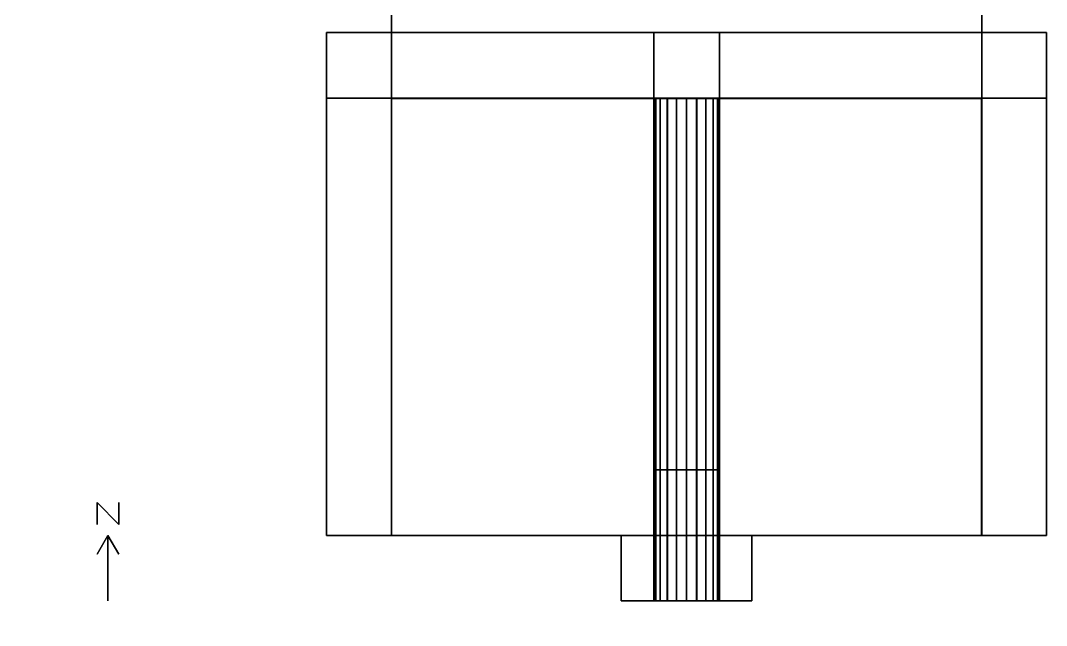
# Model space of a CAD drawing. Header units: metres. Extents: x -12.6 to 34.3, y 2 to 56.9.
# Drawn here: x -12.59 to 34.33, y 1.98 to 29.64 of the extents above; entities that cross this region are included whole.
import ezdxf

# ---------------------------------------------------------------- set-up
doc = ezdxf.new("R2010")
doc.units = ezdxf.units.M

msp = doc.modelspace()

# ---------------------------------------------------------------- linework, layer by layer
at = {"layer": '0FGROUNDFLOOREAST1_OPENOFFICE', "color": 43}
for points in [[(16.37144, 26.0929, 3), (16.37144, 26.0929), (4.38144, 26.0929), (4.38144, 26.0929, 3)], [(4.38144, 26.0929, 3), (4.38144, 26.0929), (4.38144, 6.10165), (4.38144, 6.10165, 3)], [(16.37144, 9.0929, 3), (16.37144, 9.0929), (16.37144, 26.0929), (16.37144, 26.0929, 3)], [(16.37144, 6.10165, 3), (16.37144, 6.10165), (16.37144, 9.0929), (16.37144, 9.0929, 3)], [(4.38144, 6.10165, 3), (4.38144, 6.10165), (14.87144, 6.10165), (14.87144, 6.10165, 3)], [(14.87144, 6.10165, 3), (14.87144, 6.10165), (16.37144, 6.10165), (16.37144, 6.10165, 3)]]:
    msp.add_3dface(points, dxfattribs=at)
at = {"layer": '0FGROUNDFLOOREAST1_OPENOFFICE', "color": 8}
msp.add_3dface([(4.38144, 6.10165), (4.38144, 26.0929), (16.37144, 26.0929), (16.37144, 6.10165)], dxfattribs=at)
at = {"layer": '0FGROUNDFLOOREAST1_OPENOFFICE', "color": 15}
msp.add_3dface([(4.38144, 26.0829, 3), (4.38144, 6.10137, 3), (16.37144, 6.10137, 3), (16.37144, 26.0829, 3)], dxfattribs=at)
at = {"layer": '0FGROUNDFLOOREAST1_OPENOFFICE', "color": 45}
msp.add_3dface([(16.37144, 17.0949, 1.99811), (16.37144, 17.0949, 0.00211), (16.37144, 18.0909, 0.00211), (16.37144, 18.0909, 1.99811)], dxfattribs=at)
at = {"layer": '0FGROUNDFLOOREAST1_OPENOFFICE', "color": 143}
for points in [[(16.37144, 9.6329, 2.46011), (16.37144, 9.6329, 0.54011), (16.37144, 16.5529, 0.54011), (16.37144, 16.5529, 2.46011)], [(4.38144, 11.39598, 2.26), (4.38144, 11.39598, 0.84), (4.38144, 7.47773, 0.84), (4.38144, 7.47773, 2.26)], [(10.71294, 6.10165, 2.26), (10.71294, 6.10165, 0.84), (13.77994, 6.10165, 0.84), (13.77994, 6.10165, 2.26)]]:
    msp.add_3dface(points, dxfattribs=at)
at = {"layer": '0FGROUNDFLOORWEST1_OPENOFFICE', "color": 43}
for points in [[(31.36144, 26.0929, 3), (31.36144, 26.0929), (19.37144, 26.0929), (19.37144, 26.0929, 3)], [(19.37144, 26.0929, 3), (19.37144, 26.0929), (19.37144, 9.0929), (19.37144, 9.0929, 3)], [(31.36144, 6.10165, 3), (31.36144, 6.10165), (31.36144, 26.0929), (31.36144, 26.0929, 3)], [(19.37144, 9.0929, 3), (19.37144, 9.0929), (19.37144, 6.10165), (19.37144, 6.10165, 3)], [(19.37144, 6.10165, 3), (19.37144, 6.10165), (20.87144, 6.10165), (20.87144, 6.10165, 3)], [(20.87144, 6.10165, 3), (20.87144, 6.10165), (31.36144, 6.10165), (31.36144, 6.10165, 3)]]:
    msp.add_3dface(points, dxfattribs=at)
at = {"layer": '0FGROUNDFLOORWEST1_OPENOFFICE', "color": 8}
msp.add_3dface([(19.37144, 6.10165), (19.37144, 26.0929), (31.36144, 26.0929), (31.36144, 6.10165)], dxfattribs=at)
at = {"layer": '0FGROUNDFLOORWEST1_OPENOFFICE', "color": 15}
msp.add_3dface([(19.37144, 26.0829, 3), (19.37144, 6.10137, 3), (31.36144, 6.10137, 3), (31.36144, 26.0829, 3)], dxfattribs=at)
at = {"layer": '0FGROUNDFLOORWEST1_OPENOFFICE', "color": 143}
for points in [[(31.36144, 20.79856, 2.26), (31.36144, 20.79856, 0.84), (31.36144, 24.71681, 0.84), (31.36144, 24.71681, 2.26)], [(19.37144, 16.5529, 2.46011), (19.37144, 16.5529, 0.54011), (19.37144, 9.6329, 0.54011), (19.37144, 9.6329, 2.46011)], [(27.20294, 6.10165, 2.26), (27.20294, 6.10165, 0.84), (30.26994, 6.10165, 0.84), (30.26994, 6.10165, 2.26)]]:
    msp.add_3dface(points, dxfattribs=at)
at = {"layer": '0FGROUNDFLOORWEST1_OPENOFFICE', "color": 45}
msp.add_3dface([(19.37144, 18.0929, 2.05111), (19.37144, 18.0929, 0.05111), (19.37144, 17.0929, 0.05111), (19.37144, 17.0929, 2.05111)], dxfattribs=at)
at = {"layer": '1', "color": 3}
for points in [[(-9.08774, 7.6029, 0.1), (-9.08774, 7.6029), (-9.08774, 6.6029), (-9.08774, 6.6029, 0.1)], [(-9.08774, 7.6029, 0.1), (-9.08774, 7.6029), (-8.08774, 6.6029), (-8.08774, 6.6029, 0.1)], [(-8.08774, 7.6029, 0.1), (-8.08774, 7.6029), (-8.08774, 6.6029), (-8.08774, 6.6029, 0.1)], [(-8.58774, 6.1029, 0.1), (-8.58774, 6.1029), (-9.08774, 5.23687), (-9.08774, 5.23687, 0.1)], [(-8.58774, 6.1029, 0.1), (-8.58774, 6.1029), (-8.58774, 3.1029), (-8.58774, 3.1029, 0.1)], [(-8.58774, 6.1029, 0.1), (-8.58774, 6.1029), (-8.08774, 5.23687), (-8.08774, 5.23687, 0.1)]]:
    msp.add_3dface(points, dxfattribs=at)
at = {"layer": '1FFIRSTFLOOREAST1_OPENOFFICE', "color": 43}
for points in [[(4.38144, 26.0829, 6), (4.38144, 26.0829, 3), (4.38144, 6.10137, 3), (4.38144, 6.10137, 6)], [(16.37144, 26.0829, 8), (16.37144, 26.0829, 3), (4.38144, 26.0829, 3), (4.38144, 26.0829, 6.00167)], [(16.37144, 9.0929, 8), (16.37144, 9.0929, 3), (16.37144, 26.0829, 3), (16.37144, 26.0829, 8)], [(16.37144, 6.10137, 8), (16.37144, 6.10137, 3), (16.37144, 9.0929, 3), (16.37144, 9.0929, 8)], [(4.38144, 6.10137, 6.00167), (4.38144, 6.10137, 3), (14.87144, 6.10137, 3), (14.87144, 6.10137, 7.75)], [(14.87144, 6.10137, 7.75), (14.87144, 6.10137, 3), (16.37144, 6.10137, 3), (16.37144, 6.10137, 8)]]:
    msp.add_3dface(points, dxfattribs=at)
at = {"layer": '1FFIRSTFLOOREAST1_OPENOFFICE', "color": 8}
msp.add_3dface([(4.38144, 6.10137, 3), (4.38144, 26.0829, 3), (16.37144, 26.0829, 3), (16.37144, 6.10137, 3)], dxfattribs=at)
at = {"layer": '1FFIRSTFLOOREAST1_OPENOFFICE', "color": 15}
msp.add_3dface([(16.37144, 26.0829, 8), (4.38144, 26.0829, 6.00167), (4.38144, 6.10137, 6.00167), (16.37144, 6.10137, 8)], dxfattribs=at)
at = {"layer": '1FFIRSTFLOOREAST1_OPENOFFICE', "color": 143}
for points in [[(9.73994, 26.0829, 5.26), (9.73994, 26.0829, 3.84), (5.02294, 26.0829, 3.84), (5.02294, 26.0829, 5.26)], [(16.37144, 9.62279, 7.46011), (16.37144, 9.62279, 3.54011), (16.37144, 25.54279, 3.54011), (16.37144, 25.54279, 7.46011)], [(4.38144, 11.39311, 5.26), (4.38144, 11.39311, 3.84), (4.38144, 7.47681, 3.84), (4.38144, 7.47681, 5.26)], [(10.25357, 6.10137, 5.26), (10.25357, 6.10137, 3.84), (14.23931, 6.10137, 3.84), (14.23931, 6.10137, 5.26)]]:
    msp.add_3dface(points, dxfattribs=at)
at = {"layer": '1FFIRSTFLOORWEST1_OPENOFFICE', "color": 43}
for points in [[(19.37144, 26.0829, 8), (19.37144, 26.0829, 3), (19.37144, 9.0929, 3), (19.37144, 9.0929, 8)], [(31.36144, 26.0829, 6.00167), (31.36144, 26.0829, 3), (19.37144, 26.0829, 3), (19.37144, 26.0829, 8)], [(31.36144, 6.10137, 6), (31.36144, 6.10137, 3), (31.36144, 26.0829, 3), (31.36144, 26.0829, 6)], [(19.37144, 9.0929, 8), (19.37144, 9.0929, 3), (19.37144, 6.10137, 3), (19.37144, 6.10137, 8)], [(19.37144, 6.10137, 8), (19.37144, 6.10137, 3), (20.87144, 6.10137, 3), (20.87144, 6.10137, 7.75)], [(20.87144, 6.10137, 7.75), (20.87144, 6.10137, 3), (31.36144, 6.10137, 3), (31.36144, 6.10137, 6.00167)]]:
    msp.add_3dface(points, dxfattribs=at)
at = {"layer": '1FFIRSTFLOORWEST1_OPENOFFICE', "color": 8}
msp.add_3dface([(19.37144, 6.10137, 3), (19.37144, 26.0829, 3), (31.36144, 26.0829, 3), (31.36144, 6.10137, 3)], dxfattribs=at)
at = {"layer": '1FFIRSTFLOORWEST1_OPENOFFICE', "color": 15}
msp.add_3dface([(19.37144, 6.10137, 8), (31.36144, 6.10137, 6.00167), (31.36144, 26.0829, 6.00167), (19.37144, 26.0829, 8)], dxfattribs=at)
at = {"layer": '1FFIRSTFLOORWEST1_OPENOFFICE', "color": 143}
for points in [[(24.72994, 26.0829, 5.26), (24.72994, 26.0829, 3.84), (20.01294, 26.0829, 3.84), (20.01294, 26.0829, 5.26)], [(19.37144, 25.54279, 7.46011), (19.37144, 25.54279, 3.54011), (19.37144, 9.62279, 3.54011), (19.37144, 9.62279, 7.46011)], [(31.36144, 20.79116, 5.26), (31.36144, 20.79116, 3.84), (31.36144, 24.70746, 3.84), (31.36144, 24.70746, 5.26)], [(26.74357, 6.10137, 5.26), (26.74357, 6.10137, 3.84), (30.72931, 6.10137, 3.84), (30.72931, 6.10137, 5.26)]]:
    msp.add_3dface(points, dxfattribs=at)
at = {"layer": 'ATRIUMRECEPTION1_RECEPTION', "color": 43}
for points in [[(16.37144, 9.0929, 8), (16.37144, 9.0929, 3), (16.37144, 6.10137, 3), (16.37144, 6.10137, 8)], [(16.37144, 9.0929, 3), (16.37144, 9.0929), (16.37144, 6.10165), (16.37144, 6.10165, 3)], [(19.37144, 9.0929, 8), (19.37144, 9.0929), (16.37144, 9.0929), (16.37144, 9.0929, 8)], [(19.28333, 9.1029, 8.49236), (19.36131, 9.1029, 8), (16.38157, 9.1029, 8)], [(16.38157, 9.1029, 8), (16.45955, 9.1029, 8.49236), (16.65792, 9.1029, 8.88167)], [(16.38157, 9.1029, 8), (16.65792, 9.1029, 8.88167), (16.98977, 9.1029, 9.21352)], [(16.38157, 9.1029, 8), (16.98977, 9.1029, 9.21352), (17.40792, 9.1029, 9.42658)], [(16.38157, 9.1029, 8), (17.40792, 9.1029, 9.42658), (17.87144, 9.1029, 9.49999)], [(16.38157, 9.1029, 8), (17.87144, 9.1029, 9.49999), (18.33496, 9.1029, 9.42658)], [(16.38157, 9.1029, 8), (18.33496, 9.1029, 9.42658), (18.75311, 9.1029, 9.21352)], [(16.38157, 9.1029, 8), (18.75311, 9.1029, 9.21352), (19.08496, 9.1029, 8.88167)], [(19.28333, 9.1029, 8.49236), (16.38157, 9.1029, 8), (19.08496, 9.1029, 8.88167)], [(16.45474, 9.1029, 8.46196), (16.38157, 9.1029, 8), (16.38157, 3.1029, 8), (16.45474, 3.1029, 8.46196)], [(16.45955, 9.1029, 8.49236), (16.45474, 9.1029, 8.46196), (16.45474, 3.1029, 8.46196), (16.45955, 3.1029, 8.49236)], [(19.28333, 3.1029, 8.49236), (19.28814, 3.1029, 8.46196), (19.28814, 9.1029, 8.46196), (19.28333, 9.1029, 8.49236)], [(19.28814, 3.1029, 8.46196), (19.36131, 3.1029, 8), (19.36131, 9.1029, 8), (19.28814, 9.1029, 8.46196)], [(19.37144, 6.10137, 8), (19.37144, 6.10137, 3), (19.37144, 9.0929, 3), (19.37144, 9.0929, 8)], [(19.37144, 6.10165, 3), (19.37144, 6.10165), (19.37144, 9.0929), (19.37144, 9.0929, 3)], [(16.37144, 6.10165, 3), (16.37144, 6.10165), (14.87144, 6.10165), (14.87144, 6.10165, 3)], [(16.37144, 6.10137, 8), (16.37144, 6.10137, 3), (14.87144, 6.10137, 3), (14.87144, 6.10137, 7.75)], [(20.87144, 6.10165, 3), (20.87144, 6.10165), (19.37144, 6.10165), (19.37144, 6.10165, 3)], [(20.87144, 6.10137, 7.75), (20.87144, 6.10137, 3), (19.37144, 6.10137, 3), (19.37144, 6.10137, 8)], [(14.88144, 6.0929, 7.75), (14.88144, 6.0929), (14.88144, 3.1029), (14.88144, 3.1029, 7.75)], [(20.86144, 3.1029, 7.75), (20.86144, 3.1029), (20.86144, 6.0929), (20.86144, 6.0929, 7.75)], [(14.88144, 3.1029, 7.75166), (14.88144, 3.1029), (20.86144, 3.1029)], [(14.88144, 3.1029, 7.75166), (20.86144, 3.1029), (16.37145, 3.1029, 8)], [(20.86144, 3.1029), (19.37143, 3.1029, 8), (16.37145, 3.1029, 8)], [(16.45955, 3.1029, 8.49236), (16.38157, 3.1029, 8), (19.36131, 3.1029, 8)], [(16.45955, 3.1029, 8.49236), (19.36131, 3.1029, 8), (16.65792, 3.1029, 8.88167)], [(19.36131, 3.1029, 8), (16.98977, 3.1029, 9.21352), (16.65792, 3.1029, 8.88167)], [(19.36131, 3.1029, 8), (17.40792, 3.1029, 9.42658), (16.98977, 3.1029, 9.21352)], [(19.36131, 3.1029, 8), (17.87144, 3.1029, 9.49999), (17.40792, 3.1029, 9.42658)], [(19.36131, 3.1029, 8), (18.33496, 3.1029, 9.42658), (17.87144, 3.1029, 9.49999)], [(19.36131, 3.1029, 8), (18.75311, 3.1029, 9.21352), (18.33496, 3.1029, 9.42658)], [(19.36131, 3.1029, 8), (19.08496, 3.1029, 8.88167), (18.75311, 3.1029, 9.21352)], [(19.36131, 3.1029, 8), (19.28333, 3.1029, 8.49236), (19.08496, 3.1029, 8.88167)], [(20.86144, 3.1029), (20.86144, 3.1029, 7.75166), (19.37143, 3.1029, 8)]]:
    msp.add_3dface(points, dxfattribs=at)
at = {"layer": 'ATRIUMRECEPTION1_RECEPTION', "color": 8}
for points in [[(16.37144, 6.0929), (16.37144, 9.0929), (19.37144, 9.0929), (19.37144, 6.0929)], [(14.88144, 3.1029), (14.88144, 6.0929), (20.86144, 6.0929), (20.86144, 3.1029)]]:
    msp.add_3dface(points, dxfattribs=at)
at = {"layer": 'ATRIUMRECEPTION1_RECEPTION', "color": 143}
for points in [[(16.45427, 9.0999, 8.459), (16.38204, 9.0999, 8.00296), (16.38204, 3.1059, 8.00296), (16.45427, 3.1059, 8.459)], [(17.87144, 9.1029, 9.49655), (19.35656, 9.1029, 8.003), (16.38632, 9.1029, 8.003)], [(17.86857, 9.1029, 9.4965), (16.39209, 9.1029, 8.01164), (17.40911, 9.1029, 9.42373)], [(16.65656, 9.0999, 8.879), (16.46092, 9.0999, 8.49503), (16.46092, 3.1059, 8.49503), (16.65656, 3.1059, 8.879)], [(16.98764, 9.0999, 9.2114), (16.66004, 9.0999, 8.88379), (16.66004, 3.1059, 8.88379), (16.98764, 3.1059, 9.2114)], [(17.40524, 9.0999, 9.42522), (16.99244, 9.0999, 9.21488), (16.99244, 3.1059, 9.21488), (17.40524, 3.1059, 9.42522)], [(17.86848, 9.0999, 9.49952), (17.41088, 9.0999, 9.42705), (17.41088, 3.1059, 9.42705), (17.86848, 3.1059, 9.49952)], [(17.8744, 3.1059, 9.49952), (18.332, 3.1059, 9.42705), (18.332, 9.0999, 9.42705), (17.8744, 9.0999, 9.49952)], [(18.75118, 9.1029, 9.21114), (19.35245, 9.1029, 8.01276), (18.33756, 9.1029, 9.42189)], [(18.33764, 3.1059, 9.42522), (18.75044, 3.1059, 9.21488), (18.75044, 9.0999, 9.21488), (18.33764, 9.0999, 9.42522)], [(18.75524, 3.1059, 9.2114), (19.08284, 3.1059, 8.88379), (19.08284, 9.0999, 8.88379), (18.75524, 9.0999, 9.2114)], [(19.28045, 9.1029, 8.49133), (19.35697, 9.1029, 8.00821), (18.75811, 9.1029, 9.20177)], [(19.08632, 3.1059, 8.879), (19.28197, 3.1059, 8.49503), (19.28197, 9.0999, 8.49503), (19.08632, 9.0999, 8.879)], [(19.28861, 3.1059, 8.459), (19.36084, 3.1059, 8.00296), (19.36084, 9.0999, 8.00296), (19.28861, 9.0999, 8.459)], [(14.88144, 6.0899, 7.747), (14.88144, 6.0899, 0.003), (14.88144, 3.1059, 0.003), (14.88144, 3.1059, 7.747)], [(16.36848, 6.0899, 7.99951), (14.8844, 6.0899, 7.75216), (14.8844, 3.1059, 7.75216), (16.36849, 3.1059, 7.99951)], [(19.37439, 3.1059, 7.99951), (20.85848, 3.1059, 7.75216), (20.85848, 6.0899, 7.75216), (19.3744, 6.0899, 7.99951)], [(20.86144, 3.1059, 7.747), (20.86144, 3.1059, 0.003), (20.86144, 6.0899, 0.003), (20.86144, 6.0899, 7.747)], [(16.37209, 3.1029, 7.9951), (14.88464, 3.1029, 0.003), (20.85773, 3.1029, 0.003)], [(16.37332, 3.1029, 7.997), (20.85735, 3.1029, 0.00777), (19.37044, 3.1029, 7.997)], [(17.87144, 3.1029, 9.49655), (16.38632, 3.1029, 8.003), (19.35656, 3.1029, 8.003)], [(17.40911, 3.1029, 9.42373), (16.39209, 3.1029, 8.01164), (17.86857, 3.1029, 9.4965)], [(18.33756, 3.1029, 9.42189), (19.35245, 3.1029, 8.01276), (18.75118, 3.1029, 9.21114)], [(18.75811, 3.1029, 9.20177), (19.35697, 3.1029, 8.00821), (19.28045, 3.1029, 8.49133)], [(19.37251, 3.1029, 7.99678), (20.85844, 3.1029, 0.01284), (20.85844, 3.1029, 7.74912)]]:
    msp.add_3dface(points, dxfattribs=at)
at = {"layer": 'ATRIUMRECEPTION1_RECEPTION', "color": 15}
for points in [[(16.65792, 9.1029, 8.88167), (16.45955, 9.1029, 8.49236), (16.45955, 3.1029, 8.49236), (16.65792, 3.1029, 8.88167)], [(16.98977, 9.1029, 9.21352), (16.65792, 9.1029, 8.88167), (16.65792, 3.1029, 8.88167), (16.98977, 3.1029, 9.21352)], [(17.40792, 9.1029, 9.42658), (16.98977, 9.1029, 9.21352), (16.98977, 3.1029, 9.21352), (17.40792, 3.1029, 9.42658)], [(17.87144, 9.1029, 9.49999), (17.40792, 9.1029, 9.42658), (17.40792, 3.1029, 9.42658), (17.87144, 3.1029, 9.49999)], [(17.87144, 3.1029, 9.49999), (18.33496, 3.1029, 9.42658), (18.33496, 9.1029, 9.42658), (17.87144, 9.1029, 9.49999)], [(18.33496, 3.1029, 9.42658), (18.75311, 3.1029, 9.21352), (18.75311, 9.1029, 9.21352), (18.33496, 9.1029, 9.42658)], [(18.75311, 3.1029, 9.21352), (19.08496, 3.1029, 8.88167), (19.08496, 9.1029, 8.88167), (18.75311, 9.1029, 9.21352)], [(19.08496, 3.1029, 8.88167), (19.28333, 3.1029, 8.49236), (19.28333, 9.1029, 8.49236), (19.08496, 9.1029, 8.88167)], [(16.37144, 6.0929, 8), (14.88144, 6.0929, 7.75166), (14.88144, 3.1029, 7.75166), (16.37145, 3.1029, 8)], [(19.37143, 3.1029, 8), (20.86144, 3.1029, 7.75166), (20.86144, 6.0929, 7.75166), (19.37144, 6.0929, 8)]]:
    msp.add_3dface(points, dxfattribs=at)
at = {"layer": 'ATRIUMRECEPTION1_RECEPTION', "color": 45}
msp.add_3dface([(17.57444, 9.0929, 1.998), (17.57444, 9.0929, 0.002), (16.47844, 9.0929, 0.002), (16.47844, 9.0929, 1.998)], dxfattribs=at)
at = {"layer": 'BLOCK1_ZONE1', "color": 43}
for points in [[(4.37144, 33.93264, 3), (4.37144, 33.93264), (4.37144, 26.0929), (4.37144, 26.0929, 3)], [(31.37144, 26.0929, 3), (31.37144, 26.0929), (31.37144, 33.93264), (31.37144, 33.93264, 3)], [(4.38144, 26.0929, 3), (4.38144, 26.0929), (16.37144, 26.0929), (16.37144, 26.0929, 3)], [(16.37144, 26.08665, 3), (16.37144, 26.08665), (19.37144, 26.08665), (19.37144, 26.08665, 3)], [(19.37144, 26.0929, 3), (19.37144, 26.0929), (31.36144, 26.0929), (31.36144, 26.0929, 3)]]:
    msp.add_3dface(points, dxfattribs=at)
at = {"layer": 'BLOCK1_ZONE1', "color": 8}
msp.add_3dface([(4.37144, 26.0929), (4.37144, 33.93264), (31.37144, 33.93264), (31.37144, 26.0929)], dxfattribs=at)
at = {"layer": 'BLOCK1_ZONE1', "color": 15}
msp.add_3dface([(31.37144, 26.0929, 3), (31.37144, 33.93264, 3), (4.37144, 33.93264, 3), (4.37144, 26.0929, 3)], dxfattribs=at)
at = {"layer": 'BLOCK1_ZONE1', "color": 143}
for points in [[(4.37144, 32.32469, 2.26), (4.37144, 32.32469, 0.84), (4.37144, 27.70084, 0.84), (4.37144, 27.70084, 2.26)], [(31.37144, 27.70084, 2.26), (31.37144, 27.70084, 0.84), (31.37144, 32.32469, 0.84), (31.37144, 32.32469, 2.26)]]:
    msp.add_3dface(points, dxfattribs=at)
at = {"layer": 'BLOCK1_ZONE1', "color": 45}
msp.add_3dface([(18.16844, 26.08665, 1.998), (18.16844, 26.08665, 0.002), (19.26444, 26.08665, 0.002), (19.26444, 26.08665, 1.998)], dxfattribs=at)
at = {"layer": 'Building Shading', "color": 195}
for points in [[(1.41226, 26.0929, 5.5068), (16.37144, 26.0929, 8), (16.37144, 29.0929, 8), (1.41226, 29.0929, 5.5068)], [(1.41226, 29.0929, 5.5068), (16.37144, 29.0929, 8), (16.37144, 26.0929, 8), (1.41226, 26.0929, 5.5068)], [(19.37144, 26.0929, 8), (19.37144, 29.0929, 8), (16.37144, 29.0929, 8), (16.37144, 26.0929, 8)], [(16.37144, 26.0929, 8), (16.37144, 29.0929, 8), (19.37144, 29.0929, 8), (19.37144, 26.0929, 8)], [(19.37144, 26.0929, 8), (34.33062, 26.0929, 5.5068), (34.33062, 29.09289, 5.5068), (19.37144, 29.0929, 8)], [(19.37144, 29.0929, 8), (34.33062, 29.09289, 5.5068), (34.33062, 26.0929, 5.5068), (19.37144, 26.0929, 8)], [(4.37144, 26.0929, 6), (1.41226, 26.0929, 5.5068), (1.41226, 6.0929, 5.5068), (4.37144, 6.0929, 6)], [(4.37144, 6.0929, 6), (1.41226, 6.0929, 5.5068), (1.41226, 26.0929, 5.5068), (4.37144, 26.0929, 6)], [(16.37144, 6.0929, 8), (4.37144, 6.0929, 6), (4.37144, 26.0929, 6), (16.37144, 26.0929, 8)], [(31.37144, 6.09289, 6), (19.37144, 6.0929, 8), (19.37144, 26.0929, 8), (31.37144, 26.0929, 6)], [(31.37144, 6.0929, 6), (34.33062, 6.0929, 5.5068), (34.33062, 26.09289, 5.5068), (31.37144, 26.09289, 6)], [(31.37144, 26.09289, 6), (34.33062, 26.09289, 5.5068), (34.33062, 6.0929, 5.5068), (31.37144, 6.0929, 6)]]:
    msp.add_3dface(points, dxfattribs=at)
at = {"layer": 'Building Shading', "color": 174}
for points in [[(16.37144, 26.0929, 8), (4.37144, 26.0929, 6), (4.37144, 6.0929, 6), (16.37144, 6.0929, 8)], [(31.37144, 26.0929, 6), (19.37144, 26.0929, 8), (19.37144, 6.0929, 8), (31.37144, 6.09289, 6)]]:
    msp.add_3dface(points, dxfattribs=at)
at = {"layer": 'CORECIRCULATION1_CIRCULATION', "color": 43}
for points in [[(16.37144, 26.0929, 3), (16.37144, 26.0929), (16.37144, 9.0929), (16.37144, 9.0929, 3)], [(19.37144, 26.08665, 3), (19.37144, 26.08665), (16.37144, 26.08665), (16.37144, 26.08665, 3)], [(19.37144, 26.08665, 8), (19.37144, 26.08665, 3), (16.37144, 26.08665, 3), (16.37144, 26.08665, 8)], [(16.37144, 26.0829, 8), (16.37144, 26.0829, 3), (16.37144, 9.0929, 3), (16.37144, 9.0929, 8)], [(19.28333, 26.0829, 8.49236), (19.36131, 26.0829, 8), (16.38157, 26.0829, 8)], [(16.38157, 26.0829, 8), (16.45955, 26.0829, 8.49236), (16.65792, 26.0829, 8.88167)], [(16.38157, 26.0829, 8), (16.65792, 26.0829, 8.88167), (16.98977, 26.0829, 9.21352)], [(16.38157, 26.0829, 8), (16.98977, 26.0829, 9.21352), (17.40792, 26.0829, 9.42658)], [(16.38157, 26.0829, 8), (17.40792, 26.0829, 9.42658), (17.87144, 26.0829, 9.49999)], [(16.38157, 26.0829, 8), (17.87144, 26.0829, 9.49999), (18.33496, 26.0829, 9.42658)], [(16.38157, 26.0829, 8), (18.33496, 26.0829, 9.42658), (18.75311, 26.0829, 9.21352)], [(16.38157, 26.0829, 8), (18.75311, 26.0829, 9.21352), (19.08496, 26.0829, 8.88167)], [(19.28333, 26.0829, 8.49236), (16.38157, 26.0829, 8), (19.08496, 26.0829, 8.88167)], [(16.45474, 26.0829, 8.46196), (16.38157, 26.0829, 8), (16.38157, 9.1029, 8), (16.45474, 9.1029, 8.46196)], [(16.45955, 26.0829, 8.49236), (16.45474, 26.0829, 8.46196), (16.45474, 9.1029, 8.46196), (16.45955, 9.1029, 8.49236)], [(19.28333, 9.1029, 8.49236), (19.28814, 9.1029, 8.46196), (19.28814, 26.0829, 8.46196), (19.28333, 26.0829, 8.49236)], [(19.28814, 9.1029, 8.46196), (19.36131, 9.1029, 8), (19.36131, 26.0829, 8), (19.28814, 26.0829, 8.46196)], [(19.37144, 9.0929, 3), (19.37144, 9.0929), (19.37144, 26.0929), (19.37144, 26.0929, 3)], [(19.37144, 9.0929, 8), (19.37144, 9.0929, 3), (19.37144, 26.0829, 3), (19.37144, 26.0829, 8)], [(16.37144, 9.0929, 8), (16.37144, 9.0929), (19.37144, 9.0929), (19.37144, 9.0929, 8)], [(16.45955, 9.1029, 8.49236), (16.38157, 9.1029, 8), (19.36131, 9.1029, 8)], [(16.45955, 9.1029, 8.49236), (19.36131, 9.1029, 8), (16.65792, 9.1029, 8.88167)], [(19.36131, 9.1029, 8), (16.98977, 9.1029, 9.21352), (16.65792, 9.1029, 8.88167)], [(19.36131, 9.1029, 8), (17.40792, 9.1029, 9.42658), (16.98977, 9.1029, 9.21352)], [(19.36131, 9.1029, 8), (17.87144, 9.1029, 9.49999), (17.40792, 9.1029, 9.42658)], [(19.36131, 9.1029, 8), (18.33496, 9.1029, 9.42658), (17.87144, 9.1029, 9.49999)], [(19.36131, 9.1029, 8), (18.75311, 9.1029, 9.21352), (18.33496, 9.1029, 9.42658)], [(19.36131, 9.1029, 8), (19.08496, 9.1029, 8.88167), (18.75311, 9.1029, 9.21352)], [(19.36131, 9.1029, 8), (19.28333, 9.1029, 8.49236), (19.08496, 9.1029, 8.88167)]]:
    msp.add_3dface(points, dxfattribs=at)
at = {"layer": 'CORECIRCULATION1_CIRCULATION', "color": 8}
msp.add_3dface([(16.37144, 9.0929), (16.37144, 26.08665), (19.37144, 26.08665), (19.37144, 9.0929)], dxfattribs=at)
at = {"layer": 'CORECIRCULATION1_CIRCULATION', "color": 143}
for points in [[(19.36844, 26.08665, 7.997), (19.36844, 26.08665, 3.003), (16.37444, 26.08665, 3.003), (16.37444, 26.08665, 7.997)], [(16.45427, 26.0799, 8.459), (16.38204, 26.0799, 8.00296), (16.38204, 9.1059, 8.00296), (16.45427, 9.1059, 8.459)], [(16.98477, 26.0829, 9.20177), (16.38591, 26.0829, 8.00821), (16.46243, 26.0829, 8.49133)], [(17.87144, 26.0829, 9.49655), (19.35656, 26.0829, 8.003), (16.38632, 26.0829, 8.003)], [(17.40532, 26.0829, 9.42189), (16.39043, 26.0829, 8.01276), (16.9917, 26.0829, 9.21114)], [(17.86857, 26.0829, 9.4965), (16.39209, 26.0829, 8.01164), (17.40911, 26.0829, 9.42373)], [(16.65656, 26.0799, 8.879), (16.46092, 26.0799, 8.49503), (16.46092, 9.1059, 8.49503), (16.65656, 9.1059, 8.879)], [(16.98764, 26.0799, 9.2114), (16.66004, 26.0799, 8.88379), (16.66004, 9.1059, 8.88379), (16.98764, 9.1059, 9.2114)], [(17.40524, 26.0799, 9.42522), (16.99244, 26.0799, 9.21488), (16.99244, 9.1059, 9.21488), (17.40524, 9.1059, 9.42522)], [(17.86848, 26.0799, 9.49952), (17.41088, 26.0799, 9.42705), (17.41088, 9.1059, 9.42705), (17.86848, 9.1059, 9.49952)], [(17.8744, 9.1059, 9.49952), (18.332, 9.1059, 9.42705), (18.332, 26.0799, 9.42705), (17.8744, 26.0799, 9.49952)], [(18.33764, 9.1059, 9.42522), (18.75044, 9.1059, 9.21488), (18.75044, 26.0799, 9.21488), (18.33764, 26.0799, 9.42522)], [(18.75524, 9.1059, 9.2114), (19.08284, 9.1059, 8.88379), (19.08284, 26.0799, 8.88379), (18.75524, 26.0799, 9.2114)], [(19.08632, 9.1059, 8.879), (19.28197, 9.1059, 8.49503), (19.28197, 26.0799, 8.49503), (19.08632, 26.0799, 8.879)], [(19.28861, 9.1059, 8.459), (19.36084, 9.1059, 8.00296), (19.36084, 26.0799, 8.00296), (19.28861, 26.0799, 8.459)], [(16.37144, 25.54279, 7.46011), (16.37144, 25.54279, 3.54011), (16.37144, 9.62279, 3.54011), (16.37144, 9.62279, 7.46011)], [(19.37144, 9.62279, 7.46011), (19.37144, 9.62279, 3.54011), (19.37144, 25.54279, 3.54011), (19.37144, 25.54279, 7.46011)], [(16.37144, 16.5529, 2.46011), (16.37144, 16.5529, 0.54011), (16.37144, 9.6329, 0.54011), (16.37144, 9.6329, 2.46011)], [(19.37144, 9.6329, 2.46011), (19.37144, 9.6329, 0.54011), (19.37144, 16.5529, 0.54011), (19.37144, 16.5529, 2.46011)], [(17.87144, 9.1029, 9.49655), (16.38632, 9.1029, 8.003), (19.35656, 9.1029, 8.003)], [(17.40911, 9.1029, 9.42373), (16.39209, 9.1029, 8.01164), (17.86857, 9.1029, 9.4965)], [(18.33756, 9.1029, 9.42189), (19.35245, 9.1029, 8.01276), (18.75118, 9.1029, 9.21114)], [(18.75811, 9.1029, 9.20177), (19.35697, 9.1029, 8.00821), (19.28045, 9.1029, 8.49133)]]:
    msp.add_3dface(points, dxfattribs=at)
at = {"layer": 'CORECIRCULATION1_CIRCULATION', "color": 15}
for points in [[(16.65792, 26.0829, 8.88167), (16.45955, 26.0829, 8.49236), (16.45955, 9.1029, 8.49236), (16.65792, 9.1029, 8.88167)], [(16.98977, 26.0829, 9.21352), (16.65792, 26.0829, 8.88167), (16.65792, 9.1029, 8.88167), (16.98977, 9.1029, 9.21352)], [(17.40792, 26.0829, 9.42658), (16.98977, 26.0829, 9.21352), (16.98977, 9.1029, 9.21352), (17.40792, 9.1029, 9.42658)], [(17.87144, 26.0829, 9.49999), (17.40792, 26.0829, 9.42658), (17.40792, 9.1029, 9.42658), (17.87144, 9.1029, 9.49999)], [(17.87144, 9.1029, 9.49999), (18.33496, 9.1029, 9.42658), (18.33496, 26.0829, 9.42658), (17.87144, 26.0829, 9.49999)], [(18.33496, 9.1029, 9.42658), (18.75311, 9.1029, 9.21352), (18.75311, 26.0829, 9.21352), (18.33496, 26.0829, 9.42658)], [(18.75311, 9.1029, 9.21352), (19.08496, 9.1029, 8.88167), (19.08496, 26.0829, 8.88167), (18.75311, 26.0829, 9.21352)], [(19.08496, 9.1029, 8.88167), (19.28333, 9.1029, 8.49236), (19.28333, 26.0829, 8.49236), (19.08496, 26.0829, 8.88167)]]:
    msp.add_3dface(points, dxfattribs=at)
at = {"layer": 'CORECIRCULATION1_CIRCULATION', "color": 45}
for points in [[(19.26444, 26.08665, 1.998), (19.26444, 26.08665, 0.002), (18.16844, 26.08665, 0.002), (18.16844, 26.08665, 1.998)], [(16.37144, 18.0909, 1.99811), (16.37144, 18.0909, 0.00211), (16.37144, 17.0949, 0.00211), (16.37144, 17.0949, 1.99811)], [(19.37144, 17.0929, 2.05111), (19.37144, 17.0929, 0.05111), (19.37144, 18.0929, 0.05111), (19.37144, 18.0929, 2.05111)], [(16.47844, 9.0929, 1.998), (16.47844, 9.0929, 0.002), (17.57444, 9.0929, 0.002), (17.57444, 9.0929, 1.998)]]:
    msp.add_3dface(points, dxfattribs=at)

doc.saveas('drawing.dxf')
